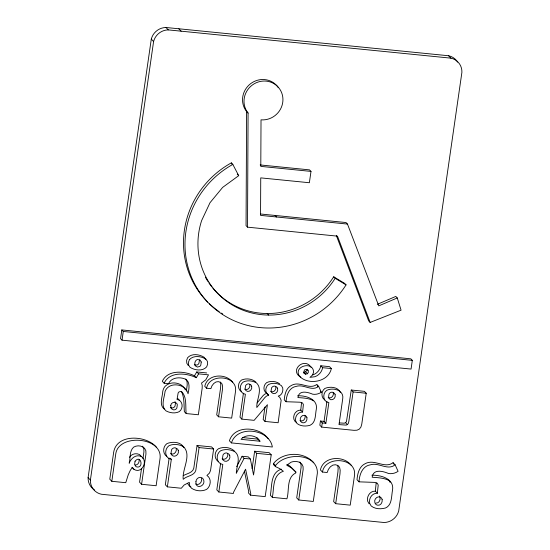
<?xml version="1.0" encoding="UTF-8"?>
<svg xmlns="http://www.w3.org/2000/svg" width="550" height="550" viewBox="0 0 550 550"><rect width="100%" height="100%" fill="white"/><g stroke="black" fill="none" stroke-linecap="round" stroke-linejoin="round"><path stroke-width="0.82" d="M305.099 415.772C305.498 418.151 304.04 421.204 301.276 420.915A3.272 3.128 -43.9 0 1 300.004 420.537M176.261 448.463C177.031 451.708 173.972 455.434 170.624 453.688M227.748 453.612C228.518 456.857 225.452 460.584 222.111 458.837M249.851 384.471C250.546 387.393 247.782 390.754 244.764 389.18M275.811 386.719C276.506 389.641 273.742 393.009 270.724 391.435M333.307 392.817C334.001 395.739 331.238 399.101 328.219 397.526M278.369 87.691A19.883 19.023 -43.9 0 0 250.745 83.586A19.883 19.023 -43.9 0 0 246.613 111.519L246.056 225.631L247.521 227.157L337.473 236.149L370.157 322.424L401.074 310.173L397.279 297.956L395.808 296.429L377.3 304.343M247.521 227.157L248.077 113.046A19.883 19.023 -43.9 0 1 255.929 82.892A19.883 19.023 -43.9 0 1 282.762 96.979A19.883 19.023 -43.9 0 1 261.023 119.838L260.796 166.382L310.998 171.401L309.361 182.738L260.741 177.877L260.556 215.38L347.476 224.07L378.771 305.869L397.279 297.956M199.416 360.112L198.962 363.248L198.172 364.396L197.058 365.069L194.308 364.794M201.623 478.28C202.407 481.738 199.292 485.953 195.621 484.021M301.558 402.689L300.761 410.128L302.596 412.033C297.894 411.723 294.635 416.783 295.694 421.114L297.007 423.493C300.589 426.367 305.718 426.498 309.98 425.315C316.14 422.565 315.157 414.576 316.332 409.111C317.989 398.839 305.669 395.478 297.66 395.752M376.193 482.914L375.306 491.157L377.341 493.268C372.13 492.931 368.521 498.534 369.696 503.332L371.154 505.966C375.114 509.156 380.799 509.3 385.522 507.987C392.342 504.941 391.256 496.093 392.562 490.029C394.398 478.651 380.744 474.925 371.869 475.228M94.573 490.036A14.912 14.266 -43.9 0 1 88.096 477.661L151.291 39.112A14.912 14.266 -43.9 0 1 165.997 27.5L448.614 55.756A14.912 14.266 -43.9 0 1 457.621 62.129M90.399 480.061L153.594 41.511A14.912 14.266 -43.9 0 1 168.3 29.892L450.918 58.156A14.912 14.266 -43.9 0 1 461.904 72.339L398.709 510.888A14.912 14.266 -43.9 0 1 384.003 522.5L101.386 494.244A14.912 14.266 -43.9 0 1 90.399 480.061L88.096 477.661M121.811 329.931L120.553 338.642L122.024 340.168L411.063 369.071L412.314 360.36L410.85 358.834L121.811 329.931L123.276 331.457L412.314 360.36M122.024 340.168L123.276 331.457M141.584 484.275L145.949 454.011L145.867 450.808L144.588 448.305C141.762 445.438 137.032 445.081 133.636 447.136C129.188 451.138 130.639 457.978 129.174 463.231C130.976 458.349 136.18 453.798 141.515 456.644C148.232 461.326 141.845 474.093 134.042 469.397L132.323 467.383L130.316 470.332L128.294 474.657L125.757 482.694L111.815 481.298L115.686 454.438C117.899 433.118 163.426 436.721 160.002 458.865L156.131 485.732L141.584 484.275L139.556 482.171L141.494 468.717M142.952 458.624L143.921 451.901L143.832 448.697L142.56 446.201M169.18 458.033L165.33 484.743L167.358 486.853L181.301 488.249L184.14 485.004L189.262 482.364L189.722 485.671L191.428 488.166C195.786 491.184 201.85 491.659 206.635 489.383C210.904 486.193 211.812 478.534 206.924 475.461L209.44 473.103L210.547 470.449L213.634 449.034L211.606 446.923L197.058 445.466L193.779 468.249C192.665 472.911 186.856 473.516 183.267 475.64M167.358 486.853L171.332 459.312L170.314 458.253M186.333 391.126L187.206 385.055L187.083 381.762L185.701 378.984M197.058 445.466L199.086 447.576L195.807 470.353C194.308 475.936 186.863 475.661 183.205 479.304C181.974 469.102 192.039 455.194 183.466 446.621C179.094 444.324 173.477 443.499 168.926 445.754C164.821 448.711 164.443 455.606 168.829 458.501L171.332 459.312M206.573 388.224C209.206 372.907 237.868 375.306 235.51 391.401L231.667 418.103L218.536 416.79L222.406 389.95L222.599 386.554L222.083 384.031L220.701 382.381L218.288 381.638L215.964 381.989L213.744 383.508L211.942 385.846L210.863 388.658L206.573 388.224L204.744 386.327C207.433 373.876 225.61 373.038 232.499 382.051M220.66 463.183L216.81 489.892L218.845 492.002L233.386 493.453L233.564 492.243L245.596 469.191L250.766 493.811L250.573 495.172L265.189 496.636L271.219 454.788L269.191 452.684L254.643 451.227L252.127 468.71M218.845 492.002L222.812 464.461L220.309 463.65C215.93 460.756 216.301 453.853 220.406 450.897C224.964 448.649 230.574 449.474 234.946 451.763C241.436 457.078 236.342 466.448 236.301 473.254L244.097 458.37L250.353 458.996L253.557 474.98L256.678 453.337L254.643 451.227M243.444 393.181L239.979 417.209L241.814 419.114L254.127 420.344L267.417 404.704L265.011 421.438L278.135 422.744L281.153 400.173L279.709 397.293L278.245 396.158C281.868 395.278 283.442 391.236 282.7 387.832L281.394 385.646C277.743 383.047 272.546 382.559 268.503 384.512C265.1 386.953 264.564 393.085 268.661 395.127L266.427 396.151L264.777 397.65L256.802 407.522C256.231 399.761 263.257 389.152 256.348 382.8C252.402 380.731 247.335 379.988 243.224 382.016C239.518 384.691 239.181 390.913 243.141 393.525L245.396 394.254L241.814 419.114M264.983 406.979L263.175 419.533L265.011 421.438M313.734 462.777C303.937 451.282 283.037 451.578 273.536 463.478L273.391 464.461L275.419 466.572L279.895 468.71L283.381 471.281C272.346 474.726 274.154 488.489 272.36 497.351L286.907 498.809C289.513 490.586 286.234 477.558 295.756 472.979L295.886 472.072L289.733 465.939L286.88 464.344M275.419 466.572L275.564 465.589C285.127 452.024 317.762 452.918 317.377 473.069L313.287 501.449L298.739 499.991L296.711 497.881L301.118 467.314L301.022 464.434L299.853 462.007M302.596 412.033L303.387 404.594L302.555 402.951L300.142 402.222L286.069 401.72C286.378 395.354 289.011 387.502 296.223 386.375C303.861 383.838 311.802 391.902 318.649 386.341L321.317 392.219A11.756 11.241 -43.9 0 1 312.682 394.199C307.732 392.047 298.836 389.757 297.914 397.567C303.236 397.973 308.894 398.083 313.631 400.812M298.739 499.991L303.146 469.418L303.057 466.544L301.881 464.111L299.716 462.371A12.21 11.681 -43.9 0 0 291.115 462.172L286.777 465.252L291.761 468.05L295.886 472.072M351.264 390.026L353.093 391.93L348.824 421.568L348.308 423.452L347.421 424.586L346.108 425.102L338.999 424.607L342.719 398.791C344.238 390.053 332.915 387.186 326.686 390.362C322.981 393.03 322.644 399.259 326.597 401.871L328.859 402.6L325.875 423.294L324.039 421.389L320.437 421.032L319.839 425.198L321.668 427.103L353.98 430.327L357.012 430.196L359.329 429.117L360.91 427.089L361.769 424.112L366.224 393.243L364.389 391.339L351.264 390.026L346.479 421.547L345.593 422.682L344.272 423.197L339.446 422.929M321.668 427.103L322.272 422.936L320.437 421.032M324.039 421.389L326.906 401.527M322.431 472.038C325.346 455.063 357.101 457.724 354.489 475.551L350.226 505.141L335.686 503.683L339.969 473.949L340.182 470.188L339.611 467.383L338.078 465.561L335.411 464.736L332.832 465.121L330.371 466.806L328.371 469.397L327.181 472.512L322.431 472.038L320.403 469.934C323.379 456.143 343.523 455.214 351.154 465.197M377.341 493.268L378.221 485.024L377.3 483.203L374.626 482.398L359.033 481.841C359.37 474.788 362.285 466.091 370.281 464.839C378.744 462.027 387.544 470.958 395.127 464.798L398.083 471.316A13.021 12.458 -43.9 0 1 388.52 473.509C383.027 471.13 373.175 468.586 372.158 477.242C378.049 477.689 384.319 477.812 389.565 480.837M306.584 370.184L305.69 371.828L303.799 372.261L305.635 374.165L307.526 373.725L308.413 372.082L308.021 370.281L307.106 369.325M231.433 442.908C237.071 424.689 269.562 428.883 272.353 446.999L231.433 442.908L229.405 440.797C234.486 424.497 259.813 426.559 268.242 438.776M331.347 368.555C328.453 382.037 308.598 385.502 299.613 376.406C292.469 366.156 313.754 360.449 313.548 372.391L312.428 375.134L309.932 377.362L314.772 376.736L316.8 375.87A11.674 11.165 -43.9 0 0 322.637 367.689L331.347 368.555L329.512 366.658L320.808 365.784A11.674 11.165 -43.9 0 1 314.971 373.966L312.943 374.832M196.756 371.944L194.473 375.808C184.573 370.961 167.86 369.359 162.284 381.315L164.113 383.219L168.541 383.659C171.291 377.609 179.101 376.757 184.724 378.861C190.678 381.26 189.028 388.905 188.052 393.786C185.845 383.494 168.713 381.253 165.041 391.511C164.429 397.698 160.394 406.079 166.072 410.926C170.019 412.995 175.099 413.751 179.197 411.675C183.721 408.623 182.978 400.214 177.024 399.472L178.131 393.023L178.819 392.033L180.524 391.442L182.002 391.978C187.028 397.726 185.322 406.519 186.168 413.552L198.344 414.769L202.166 388.272L202.221 385.488L201.541 383.013L205.755 379.864L208.512 374.846L198.584 373.849L196.756 371.944L206.683 372.941M198.584 373.849L196.302 377.706C186.409 372.866 169.696 371.264 164.113 383.219M236.61 466.682L242.069 456.266L248.325 456.892L250.353 458.996M129.477 457.304C131.471 453.894 136.015 452.788 139.487 454.534L141.288 456.356M257.097 402.985L262.948 395.746L264.591 394.247L266.826 393.223C262.728 391.181 263.264 385.048 266.668 382.607C270.717 380.655 275.907 381.143 279.565 383.742M232.815 164.395L238.707 175.67L222.647 187.392L209.997 202.73L201.603 220.646A76.223 72.909 -43.9 0 0 268.661 315.061A76.209 72.903 -43.9 0 0 335.17 278.307L346.053 284.879A89.464 85.58 -43.9 0 1 267.981 328.013A89.485 85.601 -43.9 0 1 186.883 262.481A89.485 85.601 -43.9 0 1 232.829 164.416L231.351 162.869A89.485 85.601 -43.9 0 0 207.714 302.129M395.127 464.798L393.092 462.694C384.615 469.109 374.454 458.542 365.228 463.664C359.136 466.489 357.541 473.66 357.005 479.731L359.033 481.841M281.353 469.171C270.311 472.615 272.126 486.379 270.332 495.248L272.36 497.351M300.761 410.128C296.065 409.819 292.799 414.886 293.865 419.21L295.178 421.589L296.443 422.4M375.306 491.157C370.102 490.82 366.486 496.43 367.668 501.229L369.119 503.855M135.224 465.004C137.961 465.183 139.528 462.172 139.095 459.759M375.877 503.112C379.473 503.463 381.178 498.754 379.534 496.031M260.178 164.945L309.526 169.874L310.998 171.401M260.776 214.019L346.005 222.544L347.476 224.07M353.093 391.93L366.224 393.243M322.272 422.936L325.875 423.294M242.303 437.559L257.929 439.12L259.964 441.231L241.044 439.34C245.589 433.737 256.548 434.782 259.964 441.231M199.086 447.576L213.634 449.034M256.678 453.337L271.219 454.788M170.356 407.571L171.627 407.949A3.272 3.128 -43.9 0 0 175.037 406.065L175.505 402.813L174.962 401.569M305.635 374.165L303.985 373.374L303.607 372.591L304.48 369.923L306.309 369.449L308.021 370.281M190.864 486.901L189.393 486.056L187.694 483.56M212.877 288.173A76.209 72.903 -43.9 0 0 333.699 276.781L344.582 283.353L346.053 284.879M300.843 377.183C288.846 370.631 304.487 356.482 311.135 367.434M255.812 382.044C252.079 378.592 245.926 378.056 241.395 380.119C237.689 382.786 237.353 389.015 241.306 391.627M234.355 450.924C230.216 447.102 223.396 446.511 218.377 448.793C214.273 451.749 213.895 458.645 218.281 461.539M164.237 409.028C158.84 404.807 162.463 397.169 162.731 391.614C163.047 389.647 163.845 387.777 165.172 386.272C170.204 381.067 180.201 382.112 184.257 387.977M324.768 399.967C320.815 397.354 321.152 391.132 324.857 388.465C329.835 386.279 338.119 386.76 340.395 392.562M166.794 456.397C162.415 453.502 162.786 446.6 166.897 443.644C172.253 441.306 181.122 441.684 183.865 447.7M177.684 398.461L179.376 400.139M448.614 55.756L450.918 58.156M178.839 28.786L181.149 31.178M165.997 27.5L168.3 29.899M246.613 111.519L248.077 113.046M151.291 39.112L153.594 41.511M237.236 174.144L238.707 175.67M275.144 215.456L276.616 216.982M333.699 276.781L335.17 278.307M370.157 322.424L368.686 320.897L336.304 235.428M320.808 365.784L322.644 367.689M267.197 313.521L268.661 315.047M305.69 371.828L307.526 373.725M318.649 386.341L316.814 384.436C309.162 390.225 299.991 380.689 291.658 385.316C286.165 387.867 284.728 394.336 284.24 399.816L286.069 401.72M320.403 391.27L321.317 392.219M345.593 422.682L347.421 424.586M267.286 393.697L268.661 395.127M335.686 503.683L333.651 501.579L337.941 471.838L338.154 468.078L337.583 465.279M194.473 375.808L196.302 377.706M273.536 463.478L275.564 465.589M218.536 416.79L216.707 414.886L220.571 388.046L220.77 384.649L220.254 382.126M242.069 456.266L244.097 458.37M186.168 413.552L184.339 411.647C183.879 404.903 184.491 397.588 181.397 391.366M250.573 495.172L248.538 493.068L248.738 491.707L244.427 471.185M132.007 467.287L134.042 469.397M111.815 481.298L109.787 479.194L113.657 452.327C116.662 433.29 146.603 435.373 156.289 447.095M257.043 437.766L257.929 439.12M205.604 359.562L204.201 357.314C199.464 354.248 191.654 353.107 187.564 357.761L186.608 360.401L186.787 363.158L188.196 365.413M231.351 162.869L232.134 164.374M393.092 462.694L393.752 464.138M317.151 385.172L317.817 386.643M184.697 388.513L185.309 389.861M389.592 480.92L390.101 482.426M211.833 286.88A76.209 72.903 -43.9 0 1 208.856 282.851M207.934 281.462A76.209 72.903 -43.9 0 1 205.37 277.186M222.681 313.981A89.485 85.601 -43.9 0 1 221.286 313.094M219.209 311.712A89.485 85.601 -43.9 0 1 209.495 303.861M306.928 417.677C307.326 420.056 305.869 423.108 303.112 422.819A3.272 3.128 -43.9 0 1 300.327 420.317C299.269 416.797 303.813 413.353 306.412 416.433L306.928 417.677M382.14 499.524C382.587 502.164 380.971 505.539 377.912 505.223A3.623 3.465 -43.9 0 1 374.832 502.446C373.656 498.547 378.696 494.732 381.569 498.142L382.14 499.524M170.741 405.701L171.249 408.629L173.456 409.853A3.272 3.128 -43.9 0 0 176.866 407.969L177.334 404.717L176.791 403.466C174.852 401.039 170.768 402.655 170.741 405.701M178.296 450.574C179.451 454.479 174.494 458.301 171.586 454.884L170.981 453.502L171.504 449.893A3.623 3.465 -43.9 0 1 175.278 447.81L177.726 449.164L178.296 450.574M195.938 481.649C195.222 490.586 207.199 485.609 203.074 478.837L201.981 477.806C199.203 476.286 196.075 478.706 195.938 481.649M229.776 455.723C230.931 459.621 225.974 463.451 223.066 460.034L222.461 458.645L222.984 455.043A3.623 3.465 -43.9 0 1 226.765 452.953L229.206 454.314L229.776 455.723M251.68 386.375C252.725 389.895 248.249 393.346 245.63 390.259L245.08 389.015L245.554 385.756A3.272 3.128 -43.9 0 1 248.964 383.873L251.164 385.103L251.68 386.375M277.647 388.623C278.685 392.143 274.216 395.594 271.59 392.507L271.047 391.263L271.514 388.011A3.272 3.128 -43.9 0 1 274.924 386.127L277.131 387.351L277.647 388.623M335.143 394.714C336.181 398.241 331.712 401.692 329.086 398.606L328.543 397.354L329.01 394.103A3.272 3.128 -43.9 0 1 332.42 392.219L334.627 393.442L335.143 394.714M201.245 362.017L200.791 365.152L200.008 366.3L197.478 367.091L195.243 365.826C194.26 363.694 194.872 360.573 197.168 359.569L199.918 359.844L201.245 362.017M135.053 461.257L134.585 464.502L136.042 466.723C144.258 469.487 141.116 453.702 135.053 461.257M189.399 359.666L188.437 362.306L188.623 365.062L190.032 367.311C194.762 370.377 202.572 371.518 206.663 366.864L207.618 364.224L207.439 361.467L206.03 359.212C201.3 356.152 193.483 355.004 189.399 359.666"/></g></svg>
